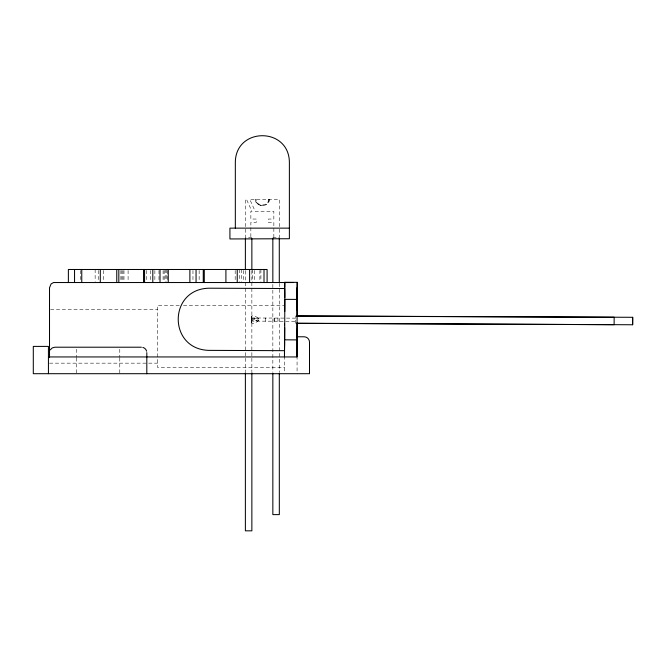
<?xml version="1.0" encoding="UTF-8"?>
<svg xmlns="http://www.w3.org/2000/svg" width="666" height="666" viewBox="0 0 666 666"><rect width="100%" height="100%" fill="white"/><g stroke="black" fill="none" stroke-linecap="round" stroke-linejoin="round"><path stroke-width="0.5" stroke-dasharray="3.33 2.5" d="M251.523 315.842C251.082 322.436 250.641 326.44 258.458 320.721L258.466 318.423C251.082 312.937 250.816 316.242 251.49 323.251M251.557 321.12L251.573 317.973M274.126 321.212L274.134 318.065M274.209 321.212L274.159 318.065M277.98 321.228L277.913 318.082M295.521 323.368L295.529 315.909M269.122 199.334L268.789 201.299L266.333 204.479M269.472 199.334C269.339 207.601 255.369 207.601 255.236 199.334M268.706 199.334C268.648 206.801 256.06 206.801 256.002 199.334M255.819 320.488L257.434 320.238L251.473 320.687M260.264 205.378L264.444 205.378M251.865 237.654L245.379 237.654L245.379 199.334L246.478 199.334L251.956 211.372L250.857 211.372L250.857 219.039L256.335 219.039L256.335 222.327L250.857 222.327L250.857 237.654M272.844 237.654L279.329 237.654L279.329 199.334L249.758 199.334L255.236 211.372L273.851 211.372L273.851 219.039L268.373 219.039L268.373 222.327L273.851 222.327L273.851 237.654M179.304 305.328L157.617 305.328L157.617 367.482L284.64 367.482M183.433 305.328L284.64 305.328M50.558 309.648L157.617 309.648M49.517 363.161L157.617 363.161M295.646 318.148L251.448 317.965L251.457 321.12L295.629 321.295M251.482 319.547L257.442 319.572M251.482 318.398L257.442 318.897L253.746 318.465M258.375 204.479L256.876 203.072L255.586 199.334M297.069 356.019L297.069 373.701M284.64 356.019L284.64 372.427M279.295 283.366L279.304 372.544M272.844 284.332L272.844 372.502M260.922 269.48L260.922 281.36M259.89 270.471L259.89 281.36M254.745 270.471L254.745 281.36M252.68 269.48L252.68 281.36M251.865 270.92L251.865 357.209M251.865 358.25L251.865 371.761M245.379 270.92L245.379 357.209M245.379 358.25L245.379 371.761M243.415 270.471L243.415 281.36M241.358 269.48L241.358 281.36M239.302 269.48L239.302 281.36M235.181 270.471L235.181 281.36M199.142 270.471L199.142 281.36M192.965 270.471L192.965 281.36M167.224 270.471L167.224 281.36M166.192 269.48L166.192 281.36M165.16 269.48L165.16 281.36M164.136 270.471L164.136 281.36M163.103 270.471L163.103 281.36M158.983 270.471L158.983 281.36M154.862 270.471L154.862 281.36M150.749 270.471L150.749 281.36M146.628 270.471L146.628 281.36M128.097 270.471L128.097 281.36M123.976 270.471L123.976 281.36M122.944 270.471L122.944 281.36M121.92 270.471L121.92 281.36M120.887 270.471L120.887 281.36M119.78 349.25L119.78 357.401M119.78 357.933L119.78 373.701M103.38 270.471L103.38 281.36M98.235 270.471L98.235 281.36M95.146 269.48L95.146 281.36M80.728 270.471L80.728 281.36M76.54 349.25L76.54 357.401M76.54 357.933L76.54 373.701M258.458 319.93L258.458 320.721L258.466 319.93M258.475 318.897L258.466 318.423L258.475 318.897M265.318 318.023L265.326 321.17L265.401 318.023"/><path stroke-width="1" d="M284.798 297.619L284.79 282.301L297.219 282.351L296.919 356.943M284.765 311.555L284.832 293.223M296.894 337.296L296.919 329.304M284.515 325.632L284.524 323.618M632.642 324.758L632.675 317.299L296.57 315.917M632.7 317.299L632.667 324.758L296.545 323.376M284.698 327.639L284.615 345.97M296.994 309.998L297.219 282.351M284.615 341.575L284.482 356.893L284.449 351.898M284.715 287.296L284.79 282.301M284.573 346.511L284.507 350.674L208.674 350.366C167.924 349.092 168.165 289.136 208.933 288.203L284.765 288.52L284.798 292.682M50.241 349.916L52.214 347.935L54.92 347.211L141.4 347.211M289.377 228.138L229.92 228.138L229.92 238.952L289.377 238.736L289.377 162.196C288.961 126.898 235.747 126.898 235.331 162.196L235.331 228.138M297.069 336.78L304.096 336.78A5.403 5.403 0 0 1 309.499 342.191L309.499 373.701L33.3 373.701L33.3 346.403L48.435 346.403L48.435 373.701M48.435 356.943L297.069 356.943L297.069 322.96M296.944 316.067L614.152 317.224L614.119 324.683L296.911 323.226M297.003 299.409L284.823 299.359L284.657 339.835L296.836 339.885M293.065 282.534L53.521 282.534L51.099 283.932L49.517 287.762L49.517 357.642M297.069 287.762L297.069 315.826M279.287 238.778L279.295 282.326M279.304 373.584L279.329 514.61L272.844 514.61L272.844 373.543M272.844 238.694L272.844 282.259M267.099 282.351L267.099 269.48L68.373 269.48L68.373 282.351M264.011 269.48L264.011 282.351M251.865 238.694L251.865 269.88M251.865 372.802L251.865 530.827L245.379 530.827L245.379 372.802M249.592 269.48L249.592 282.351M245.379 238.694L245.379 269.88M237.238 269.48L237.238 282.351M225.916 269.48L225.916 282.351M204.287 269.48L204.287 282.351M203.263 269.48L203.263 282.351M196.054 269.48L196.054 282.351M189.877 269.48L189.877 282.351M168.248 269.48L168.248 282.351M160.015 269.48L160.015 282.351M152.805 269.48L152.805 282.351M146.811 352.622L146.811 373.701M144.572 269.48L144.572 282.351M143.54 269.48L143.54 282.351M118.823 269.48L118.823 282.351M116.766 269.48L116.766 282.351M100.291 269.48L100.291 282.351M81.76 269.48L81.76 282.351M74.55 269.48L74.55 282.351M142.799 347.402A5.403 5.403 0 0 1 146.62 351.223"/></g></svg>
